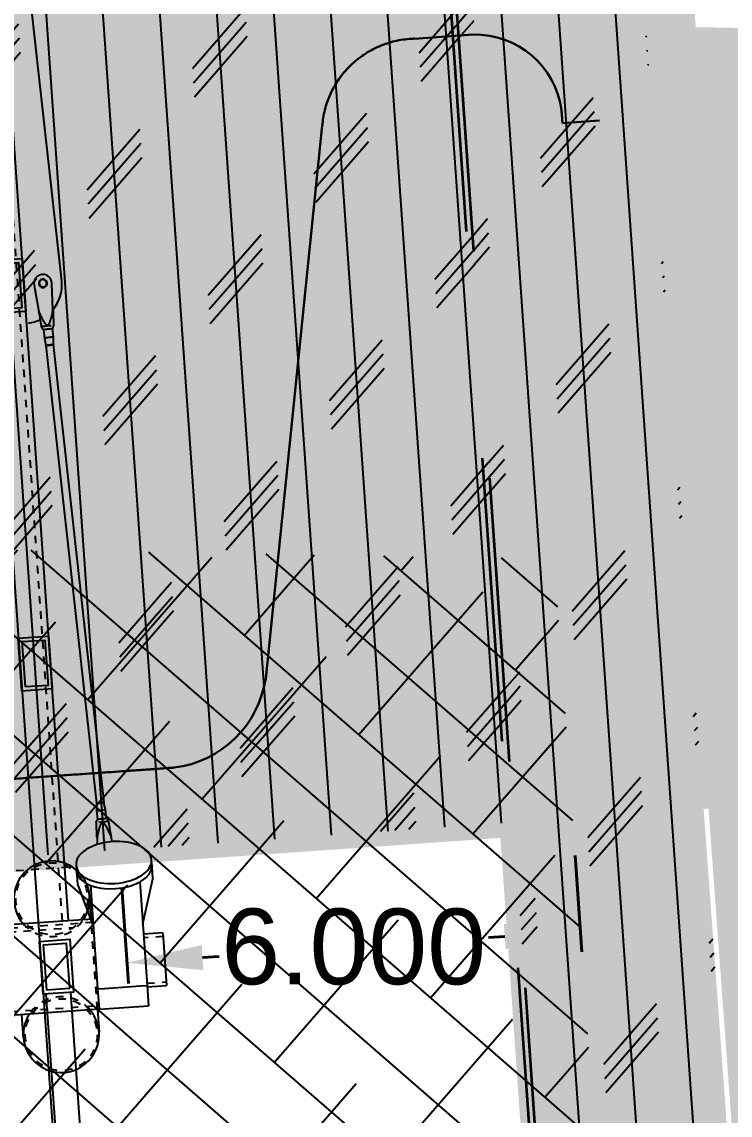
# Model space of a CAD drawing. Header units: millimetres. Extents: x 50357 to 985146, y 723188 to 1803594.
# Drawn here: x 834416.28 to 834425.64, y 820128.81 to 820143.25 of the extents above; entities that cross this region are included whole.
import ezdxf
from ezdxf.xclip import XClip

# ---------------------------------------------------------------- set-up
doc = ezdxf.new("R2010")
doc.units = ezdxf.units.MM
doc.header["$LTSCALE"] = 3
doc.header["$MEASUREMENT"] = 0
for name, pattern in [('Dash 1_100', [2.25, 1.25, -1]), ('DASHED', [19.05, 12.7, -6.35]), ('DASHED2', [0.375, 0.25, -0.125]), ('DIVIDE', [1.25, 0.5, -0.25, 0, -0.25, 0, -0.25]), ('Grid Line', [22.225, 12.7, -3.175, 3.175, -3.175]), ('XXASB-PIW-ARC-DWG-1012-MWP-XXXX-WS3-XC$0$XXXXX-PIW-P-ASB_BRIDGE_DECK_STR-XXX$0$Member Hidden', [4.5, 2.5, -2]), ('XXASB-PIW-ARC-DWG-1012-MWP-XXXX-WS3-XC$0$XXXXX-PIW-P-ASB_BRIDGE_STAIR_ESCALATOR-XXX$0$Member Hidden', [4.5, 2.5, -2])]:
    doc.linetypes.add(name, pattern=pattern)
doc.layers.get('Defpoints').update_dxf_attribs({"color": 32})
for name, color, linetype, lineweight in [('-Dim', 7, 'Continuous', 40), ('-Excluded area line', 7, 'DASHED2', 40), ('Hatch (HOR not under LTC submission)', 252, 'Continuous', 35)]:
    doc.layers.add(name, color=color, linetype=linetype, lineweight=lineweight)
for name, color, linetype in [('-Section line', 7, 'Continuous'), ('00_Xref', 7, 'Continuous'), ('3A35X-MAGP-P-LD-00-0$0$LWK-GA_HANDRAIL', 7, 'Continuous'), ('_ANCILIARY', 40, 'Continuous'), ('_ANCILIARY HATCH', 252, 'Continuous'), ('_DEV LINE', 96, 'DIVIDE'), ('_SUBLEASE', 241, 'Continuous')]:
    doc.layers.add(name, color=color, linetype=linetype)
for name, color, linetype, true_color in [('WKD071__', 7, 'Continuous', 0x6e6e6e), ('XXASB-PIW-ARC-DWG-1012-MWP-XXXX-WS3-XC$0$XXXXX-PIW-P-ASB_BRIDGE_DECK_STR-XXX$0$A-GENM', 7, 'Continuous', 0x6e6e6e), ('XXASB-PIW-ARC-DWG-1012-MWP-XXXX-WS3-XC$0$XXXXX-PIW-P-ASB_BRIDGE_DECK_STR-XXX$0$ADS280_B', 7, 'Continuous', 0x6e6e6e), ('XXASB-PIW-ARC-DWG-1012-MWP-XXXX-WS3-XC$0$XXXXX-PIW-P-ASB_BRIDGE_DECK_STR-XXX$0$ADS280_BSteel', 7, 'Continuous', 0x6e6e6e), ('XXASB-PIW-ARC-DWG-1012-MWP-XXXX-WS3-XC$0$XXXXX-PIW-P-ASB_BRIDGE_DECK_STR-XXX$0$ADS280_C', 7, 'Continuous', 0x6e6e6e), ('XXASB-PIW-ARC-DWG-1012-MWP-XXXX-WS3-XC$0$XXXXX-PIW-P-ASB_BRIDGE_DECK_STR-XXX$0$ADS280_H', 7, 'XXASB-PIW-ARC-DWG-1012-MWP-XXXX-WS3-XC$0$XXXXX-PIW-P-ASB_BRIDGE_DECK_STR-XXX$0$Member Hidden', 0x6e6e6e), ('XXASB-PIW-ARC-DWG-1012-MWP-XXXX-WS3-XC$0$XXXXX-PIW-P-ASB_BRIDGE_STAIR_ESCALATOR-XXX$0$ADS280_C', 7, 'Continuous', 0x6e6e6e), ('XXASB-PIW-ARC-DWG-1012-MWP-XXXX-WS3-XC$0$XXXXX-PIW-P-ASB_BRIDGE_STAIR_ESCALATOR-XXX$0$ADS280_H1', 7, 'XXASB-PIW-ARC-DWG-1012-MWP-XXXX-WS3-XC$0$XXXXX-PIW-P-ASB_BRIDGE_STAIR_ESCALATOR-XXX$0$Member Hidden', 0x6e6e6e)]:
    doc.layers.add(name, color=color, linetype=linetype, true_color=true_color)
doc.styles.get("Standard").update_dxf_attribs({"font": 'arial.ttf'})
doc.dimstyles.get("Standard").update_dxf_attribs({"dimtxt": 0.5, "dimasz": 0.5, "dimexe": 0.18, "dimexo": 0.0625, "dimgap": 0.09, "dimtad": 0, "dimtih": 1, "dimtoh": 1, "dimdec": 3, "dimzin": 0, "dimdsep": 46, "dimtxsty": 'Standard', "dimcen": 0.09, "dimclrd": 256, "dimclre": 256, "dimclrt": 256, "dimadec": 0, "dimazin": 0, "dimtfac": 1, "dimtdec": 3, "dimtofl": 0, "dimtmove": 0, "dimatfit": 3, "dimfxl": 1, "dimtolj": 1, "dimtzin": 0, "dimlwd": -1, "dimlwe": -1, "dimarcsym": 0})
pattern_1 = [(93.99891, (834525.52516, 818208.8837), (-0.74817403, -0.0523031), []), (228.99891, (834525.873, 818209.284), (1.6009543, -1.3917419), [1.0606602, -1.0606602]), (228.99891, (834525.86, 818209.471), (1.6009543, -1.3917419), [1.0606602, -1.0606602]), (228.99891, (834525.847, 818209.658), (1.6009543, -1.3917419), [1.0606602, -1.0606602])]

# ---------------------------------------------------------------- blocks, each defined once
blk = doc.blocks.new('x-baseplan')
blk.add_lwpolyline([(834550.55, 818213.81), (834557.171, 818119.106), (834549.739, 818118.586), (834547.98, 818143.75), (834547.581, 818143.722), (834547.541, 818144.296), (834539.964, 818143.766), (834540.021, 818142.96), (834532.454, 818142.451), (834523.973, 818144.32), (834526.254, 818154.672), (834539.411, 818151.675), (834539.646, 818148.322), (834547.222, 818148.851), (834547.183, 818149.408), (834547.582, 818149.436), (834542.996, 818215.041), (834543.221, 818215.057), (834550.326, 818213.794), (834550.55, 818213.81)])
blk = doc.blocks.new('XXASB-PIW-ARC-DWG-1012-MWP-XXXX-WS3-XC$0$XXXXX-PIW-P-ASB_BRIDGE_DECK_STR-XXX$0$Hanger Node - Hanger Node-V27-DECK F_F_L__STR')
at = {"layer": 'XXASB-PIW-ARC-DWG-1012-MWP-XXXX-WS3-XC$0$XXXXX-PIW-P-ASB_BRIDGE_DECK_STR-XXX$0$A-GENM'}
for p, q in [((365, 93), (274, 99)), ((606, 63), (579, 79)), ((721, 60), (606, 60)), ((821, 50), (721, 60)), ((290, -98), (365, -93)), ((579, -79), (606, -63)), ((606, -60), (721, -60)), ((721, -60), (821, -50))]:
    blk.add_line(p, q, dxfattribs=at)
for centre, major_axis, start_param, end_param in [((569, 0), (0, 85), 0.986084, 3.788527), ((606, 0), (0, 63.3), 3.926991, 5.819538), ((721, 0), (0, 60), 0.785398, 3.926997), ((821, 0), (0, 50), 4.426575, 10.363752), ((821, 0), (0, 50), 4.243489, 9.930095), ((821, 0), (0, 50), 0.999585, 6.283185), ((821, 0), (0, 50), 0.208627, 4.936788), ((821, 0), (0, 50), 1.659996, 4.52034)]:
    blk.add_ellipse(centre, major_axis=major_axis, ratio=0.000001, start_param=start_param, end_param=end_param, dxfattribs=at)
for points, knots in [([(365, -93), (374, -91), (393, -85), (420, -76), (443, -69), (461, -62), (473, -58), (482, -54), (488, -52), (494, -49), (498, -47), (502, -46), (505, -44), (509, -42), (515, -39), (520, -37), (524, -34), (526, -33), (527, -32), (529, -31), (531, -30), (534, -28), (537, -26), (541, -23), (545, -20), (547, -17), (549, -15), (549, -14), (550, -12), (551, -10), (552, -7), (552, -4), (552, 0), (552, 4), (552, 7), (551, 10), (550, 12), (549, 13), (549, 15), (547, 17), (545, 20), (541, 23), (537, 26), (534, 28), (531, 30), (529, 31), (527, 32), (526, 33), (524, 34), (520, 37), (515, 39), (509, 42), (505, 44), (502, 46), (498, 47), (494, 49), (488, 52), (482, 54), (473, 58), (461, 62), (443, 69), (420, 76), (393, 85), (374, 91), (365, 93)], [0, 0, 0, 0, 0.066667, 0.133333, 0.2, 0.233333, 0.266667, 0.283333, 0.3, 0.316667, 0.325, 0.333333, 0.341667, 0.35, 0.366667, 0.383333, 0.391667, 0.395833, 0.4, 0.404167, 0.408333, 0.416667, 0.425, 0.433333, 0.45, 0.458333, 0.4625, 0.466667, 0.470833, 0.475, 0.483333, 0.491667, 0.5, 0.508333, 0.516667, 0.525, 0.529167, 0.533333, 0.5375, 0.541667, 0.55, 0.566667, 0.575, 0.583333, 0.591667, 0.595833, 0.6, 0.604167, 0.608333, 0.616667, 0.633333, 0.65, 0.658333, 0.666667, 0.675, 0.683333, 0.7, 0.716667, 0.733333, 0.766667, 0.8, 0.866667, 0.933333, 1, 1, 1, 1]), ([(365, 93), (379, 92), (406, 91), (440, 88), (468, 86), (488, 85), (508, 84), (529, 82), (549, 81), (562, 80), (569, 80)], [0, 0, 0, 0, 0.2, 0.4, 0.5, 0.6, 0.7, 0.8, 0.9, 1, 1, 1, 1]), ([(569, 80), (571, 79), (573, 79), (575, 79), (577, 79), (578, 79), (579, 79), (579, 79), (579, 79)], [0, 0, 0, 0, 0.333333, 0.416667, 0.5, 0.666667, 0.833333, 1, 1, 1, 1]), ([(569, -80), (562, -80), (549, -81), (529, -82), (508, -84), (488, -85), (468, -86), (440, -88), (406, -91), (379, -92), (365, -93)], [0, 0, 0, 0, 0.1, 0.2, 0.3, 0.4, 0.5, 0.6, 0.8, 1, 1, 1, 1]), ([(579, -79), (579, -79), (579, -79), (578, -79), (577, -79), (575, -79), (573, -79), (571, -79), (569, -80)], [0, 0, 0, 0, 0.166667, 0.333333, 0.5, 0.583333, 0.666667, 1, 1, 1, 1])]:
    blk.add_open_spline(points, degree=3, knots=knots, dxfattribs=at)
blk = doc.blocks.new('XXASB-PIW-ARC-DWG-1012-MWP-XXXX-WS3-XC$0$XXXXX-PIW-P-ASB_BRIDGE_DECK_STR-XXX$0$Hanger Node - Hanger Node-V28-DECK F_F_L__STR')
at = {"layer": 'XXASB-PIW-ARC-DWG-1012-MWP-XXXX-WS3-XC$0$XXXXX-PIW-P-ASB_BRIDGE_DECK_STR-XXX$0$A-GENM'}
for p, q in [((365, 93), (16, 117)), ((606, 63), (579, 79)), ((721, 60), (606, 60)), ((821, 50), (721, 60)), ((16, -117), (365, -93)), ((579, -79), (606, -63)), ((606, -60), (721, -60)), ((721, -60), (821, -50))]:
    blk.add_line(p, q, dxfattribs=at)
for radius, start, end in [(118, 82.1641, 277.8359), (48.9, 360, 180)]:
    blk.add_arc((0, 0), radius, start, end, dxfattribs=at)
for centre, major_axis, ratio, start_param, end_param in [((0, 0), (-9.4, 54.2), 1, 4.540877, 7.68247), ((0, 0), (52.7, 15.6), 1, 2.85444, 5.996033), ((0, 0), (48.5, 6), 1, 3.019103, 6.160696), ((569, 0), (0, 85), 0.000001, 0.986084, 3.788527), ((606, 0), (0, 63.3), 0.000001, 3.926991, 5.819538), ((721, 0), (0, 60), 0.000001, 0.785398, 3.926997), ((821, 0), (0, 50), 0.000001, 0.822351, 6.677209), ((821, 0), (0, 50), 0.000001, 4.426575, 10.363752), ((821, 0), (0, 50), 0.000001, 0.999585, 6.283185), ((821, 0), (0, 50), 0.000001, 0.208627, 4.936788), ((821, 0), (0, 50), 0.000001, 1.659996, 4.52034)]:
    blk.add_ellipse(centre, major_axis=major_axis, ratio=ratio, start_param=start_param, end_param=end_param, dxfattribs=at)
for points, knots in [([(365, -93), (374, -91), (393, -85), (420, -76), (443, -69), (461, -62), (473, -58), (482, -54), (488, -52), (494, -49), (498, -47), (502, -46), (505, -44), (509, -42), (515, -39), (520, -37), (524, -34), (526, -33), (527, -32), (529, -31), (531, -30), (534, -28), (537, -26), (541, -23), (545, -20), (547, -17), (549, -15), (549, -14), (550, -12), (551, -10), (552, -7), (552, -4), (552, 0), (552, 4), (552, 7), (551, 10), (550, 12), (549, 13), (549, 15), (547, 17), (545, 20), (541, 23), (537, 26), (534, 28), (531, 30), (529, 31), (527, 32), (526, 33), (524, 34), (520, 37), (515, 39), (509, 42), (505, 44), (502, 46), (498, 47), (494, 49), (488, 52), (482, 54), (473, 58), (461, 62), (443, 69), (420, 76), (393, 85), (374, 91), (365, 93)], [0, 0, 0, 0, 0.066667, 0.133333, 0.2, 0.233333, 0.266667, 0.283333, 0.3, 0.316667, 0.325, 0.333333, 0.341667, 0.35, 0.366667, 0.383333, 0.391667, 0.395833, 0.4, 0.404167, 0.408333, 0.416667, 0.425, 0.433333, 0.45, 0.458333, 0.4625, 0.466667, 0.470833, 0.475, 0.483333, 0.491667, 0.5, 0.508333, 0.516667, 0.525, 0.529167, 0.533333, 0.5375, 0.541667, 0.55, 0.566667, 0.575, 0.583333, 0.591667, 0.595833, 0.6, 0.604167, 0.608333, 0.616667, 0.633333, 0.65, 0.658333, 0.666667, 0.675, 0.683333, 0.7, 0.716667, 0.733333, 0.766667, 0.8, 0.866667, 0.933333, 1, 1, 1, 1]), ([(365, 93), (379, 92), (406, 91), (440, 88), (468, 86), (488, 85), (508, 84), (529, 82), (549, 81), (562, 80), (569, 80)], [0, 0, 0, 0, 0.2, 0.4, 0.5, 0.6, 0.7, 0.8, 0.9, 1, 1, 1, 1]), ([(569, 80), (571, 79), (573, 79), (575, 79), (577, 79), (578, 79), (579, 79), (579, 79), (579, 79)], [0, 0, 0, 0, 0.333333, 0.416667, 0.5, 0.666667, 0.833333, 1, 1, 1, 1]), ([(569, -80), (562, -80), (549, -81), (529, -82), (508, -84), (488, -85), (468, -86), (440, -88), (406, -91), (379, -92), (365, -93)], [0, 0, 0, 0, 0.1, 0.2, 0.3, 0.4, 0.5, 0.6, 0.8, 1, 1, 1, 1]), ([(579, -79), (579, -79), (579, -79), (578, -79), (577, -79), (575, -79), (573, -79), (571, -79), (569, -80)], [0, 0, 0, 0, 0.166667, 0.333333, 0.5, 0.583333, 0.666667, 1, 1, 1, 1])]:
    blk.add_open_spline(points, degree=3, knots=knots, dxfattribs=at)
blk = doc.blocks.new('XXASB-PIW-ARC-DWG-1012-MWP-XXXX-WS3-XC$0$XXXXX-PIW-P-ASB_BRIDGE_DECK_STR-XXX$0$Hanger Rod M100 - Horiziontal Rod-3293446-DECK F_F_L__STR')
at = {"layer": 'XXASB-PIW-ARC-DWG-1012-MWP-XXXX-WS3-XC$0$XXXXX-PIW-P-ASB_BRIDGE_DECK_STR-XXX$0$ADS280_B'}
for p, q in [((1192, 50), (-4892, 50)), ((-4892, -50), (-4892, -46)), ((-4892, -50), (1192, -50))]:
    blk.add_line(p, q, dxfattribs=at)
for centre, start_param, end_param in [((-4892, 0), 4.198537, 8.486953), ((-4892, 0), 4.896998, 8.054942), ((-4892, 0), 5.85116, 7.632158), ((-4892, 0), 4.835519, 7.61669), ((-4892, 0), 5.392089, 5.954892), ((1192, 0), 0.952763, 6.283185), ((1192, 0), 0.785398, 5.832313), ((1192, 0), 0.432026, 5.764625), ((1192, 0), 1.30639, 1.668933), ((-4892, 0), 2.890467, 3.141593), ((1192, 0), 1.740146, 4.475097), ((1192, 0), 2.709567, 4.419327), ((1192, 0), 2.250496, 2.609093)]:
    blk.add_ellipse(centre, major_axis=(0, 50), ratio=0.000001, start_param=start_param, end_param=end_param, dxfattribs=at)
at = {"layer": 'XXASB-PIW-ARC-DWG-1012-MWP-XXXX-WS3-XC$0$XXXXX-PIW-P-ASB_BRIDGE_DECK_STR-XXX$0$ADS280_H'}
for centre, start_param, end_param in [((-4892, 0), 3.719378, 8.560125), ((-4892, 0), 5.759587, 6.171714), ((-4892, 0), 4.939469, 5.480103), ((1192, 0), 0.864653, 7.07393), ((1192, 0), 0.828325, 1.222223), ((-4892, 0), 3.960142, 4.236903), ((1192, 0), 1.802832, 2.317458)]:
    blk.add_ellipse(centre, major_axis=(0, 50), ratio=0.000001, start_param=start_param, end_param=end_param, dxfattribs=at)
blk = doc.blocks.new('XXASB-PIW-ARC-DWG-1012-MWP-XXXX-WS3-XC$0$XXXXX-PIW-P-ASB_BRIDGE_DECK_STR-XXX$0$Arch Built-up Joint - ARCH JOINT BUILT-UP BOX-545552-DECK LEVEL FRAMING PLAN _PART 2 OF 2_')
at = {"layer": 'XXASB-PIW-ARC-DWG-1012-MWP-XXXX-WS3-XC$0$XXXXX-PIW-P-ASB_BRIDGE_DECK_STR-XXX$0$A-GENM'}
for p, q in [((89818, 666797), (89235, 666622)), ((89985, 666797), (89818, 666797)), ((89985, 666797), (89985, 666797)), ((89985, 666797), (89999, 666797)), ((90069, 666797), (89999, 666797)), ((88148, 666622), (88148, 665972)), ((88148, 666622), (88417, 666622)), ((88417, 666622), (89790, 666622)), ((88417, 666622), (88417, 666537)), ((88417, 666537), (88417, 666057)), ((88417, 665972), (88148, 665972)), ((88417, 666057), (88417, 665972)), ((89789, 665972), (88417, 665972)), ((89235, 665972), (89818, 665797)), ((89818, 665797), (89985, 665797)), ((89985, 665797), (89985, 665798)), ((89999, 665797), (89985, 665797)), ((89999, 665797), (90069, 665797))]:
    blk.add_line(p, q, dxfattribs=at)
for centre, start_param, end_param in [((89999, 666297), 0.050021, 1.570795), ((90069, 666297), 0.001055, 1.570796), ((89999, 666297), 0.004384, 0.050021), ((90069, 666297), 4.712389, 6.283185), ((89999, 666297), 1.570795, 3.091572), ((90069, 666297), 1.570796, 3.140538), ((90069, 666297), 3.141593, 4.712389), ((89999, 666297), 3.091572, 3.137208)]:
    blk.add_ellipse(centre, major_axis=(0, 500), ratio=0.552538, start_param=start_param, end_param=end_param, dxfattribs=at)
blk = doc.blocks.new('XXASB-PIW-ARC-DWG-1012-MWP-XXXX-WS3-XC$0$XXXXX-PIW-P-ASB_BRIDGE_DECK_STR-XXX$0$Hanger Joint 2 - Hanger Joint 2-2169449-DECK LEVEL FRAMING PLAN _PART 2 OF 2_')
at = {"layer": 'XXASB-PIW-ARC-DWG-1012-MWP-XXXX-WS3-XC$0$XXXXX-PIW-P-ASB_BRIDGE_DECK_STR-XXX$0$A-GENM'}
for p, q in [((103653, 666795), (103647, 666922)), ((98713, 666447), (103373, 666634))]:
    blk.add_line(p, q, dxfattribs=at)
for centre, radius, start, end in [((98693, 666947), 500, 182.7881, 201.4658), ((103503, 666789), 150, 306.333, 2.2983), ((98693, 666947), 500, 225.7806, 272.2983)]:
    blk.add_arc(centre, radius, start, end, dxfattribs=at)
blk = doc.blocks.new('XXASB-PIW-ARC-DWG-1012-MWP-XXXX-WS3-XC$0$XXXXX-PIW-P-ASB_BRIDGE_DECK_STR-XXX$0$Circular Hollow Sections - CHS Ø 700x50 THK-1994926-DECK LEVEL FRAMING PLAN _PART 2 OF 2_')
at = {"layer": 'XXASB-PIW-ARC-DWG-1012-MWP-XXXX-WS3-XC$0$XXXXX-PIW-P-ASB_BRIDGE_DECK_STR-XXX$0$ADS280_B'}
for p, q in [((88398, 665972), (88398, 665714)), ((89098, 665714), (89098, 665972)), ((89098, 665714), (88398, 665714))]:
    blk.add_line(p, q, dxfattribs=at)
at = {"layer": 'XXASB-PIW-ARC-DWG-1012-MWP-XXXX-WS3-XC$0$XXXXX-PIW-P-ASB_BRIDGE_DECK_STR-XXX$0$ADS280_H'}
for p, q in [((88448, 665972), (88448, 665714)), ((89048, 665714), (89048, 665972))]:
    blk.add_line(p, q, dxfattribs=at)
blk = doc.blocks.new('XXASB-PIW-ARC-DWG-1012-MWP-XXXX-WS3-XC$0$XXXXX-PIW-P-ASB_BRIDGE_DECK_STR-XXX$0$C1')
at = {"layer": 'XXASB-PIW-ARC-DWG-1012-MWP-XXXX-WS3-XC$0$XXXXX-PIW-P-ASB_BRIDGE_DECK_STR-XXX$0$ADS280_C'}
for points in [[(-350, 200), (350, 200), (350, -200), (-350, -200)], [(-300, 150), (300, 150), (300, -150), (-300, -150)]]:
    blk.add_lwpolyline(points, close=True, dxfattribs=at)
blk = doc.blocks.new('XXASB-PIW-ARC-DWG-1012-MWP-XXXX-WS3-XC$0$XXXXX-PIW-P-ASB_BRIDGE_DECK_STR-XXX$0$Built Up Member - BUILT-UP BOX D1000xB650xTF50xTW50 THK-2043985-DECK LEVEL FRAMING PLAN _PART 2 OF 2_')
at = {"layer": 'XXASB-PIW-ARC-DWG-1012-MWP-XXXX-WS3-XC$0$XXXXX-PIW-P-ASB_BRIDGE_DECK_STR-XXX$0$ADS280_B'}
for p, q in [((88148, 675522), (88148, 674347)), ((89348, 674347), (89348, 675522)), ((89348, 674347), (88148, 674347))]:
    blk.add_line(p, q, dxfattribs=at)
at = {"layer": 'XXASB-PIW-ARC-DWG-1012-MWP-XXXX-WS3-XC$0$XXXXX-PIW-P-ASB_BRIDGE_DECK_STR-XXX$0$ADS280_H'}
for p, q in [((88198, 674347), (88198, 675522)), ((89298, 675522), (89298, 674347))]:
    blk.add_line(p, q, dxfattribs=at)
blk = doc.blocks.new('XXASB-PIW-ARC-DWG-1012-MWP-XXXX-WS3-XC$0$XXXXX-PIW-P-ASB_BRIDGE_DECK_STR-XXX')
at = {"layer": 'XXASB-PIW-ARC-DWG-1012-MWP-XXXX-WS3-XC$0$XXXXX-PIW-P-ASB_BRIDGE_DECK_STR-XXX$0$ADS280_B'}
for q in [(834551201, 818210241), (834551292, 818208940)]:
    blk.add_line((834556373, 818136252), q, dxfattribs=at)
at = {"layer": 'XXASB-PIW-ARC-DWG-1012-MWP-XXXX-WS3-XC$0$XXXXX-PIW-P-ASB_BRIDGE_DECK_STR-XXX$0$ADS280_BSteel'}
for p, q in [((834556401, 818135302), (834556626, 818132084)), ((834556303, 818132062), (834556078, 818135279))]:
    blk.add_line(p, q, dxfattribs=at)
at = {"layer": 'XXASB-PIW-ARC-DWG-1012-MWP-XXXX-WS3-XC$0$XXXXX-PIW-P-ASB_BRIDGE_DECK_STR-XXX$0$ADS280_H'}
blk.add_line((834556293, 818136246), (834555382, 818149280), dxfattribs=at)
at = {"layer": 'XXASB-PIW-ARC-DWG-1012-MWP-XXXX-WS3-XC$0$XXXXX-PIW-P-ASB_BRIDGE_DECK_STR-XXX$0$A-GENM'}
for name, p, rotation in [('XXASB-PIW-ARC-DWG-1012-MWP-XXXX-WS3-XC$0$XXXXX-PIW-P-ASB_BRIDGE_DECK_STR-XXX$0$Hanger Joint 2 - Hanger Joint 2-2169449-DECK LEVEL FRAMING PLAN _PART 2 OF 2_', (835227993, 818092697), 93.99870513591777), ('XXASB-PIW-ARC-DWG-1012-MWP-XXXX-WS3-XC$0$XXXXX-PIW-P-ASB_BRIDGE_DECK_STR-XXX$0$Hanger Node - Hanger Node-V28-DECK F_F_L__STR', (834556036, 818144668), 276.2969678806658), ('XXASB-PIW-ARC-DWG-1012-MWP-XXXX-WS3-XC$0$XXXXX-PIW-P-ASB_BRIDGE_DECK_STR-XXX$0$Hanger Node - Hanger Node-V27-DECK F_F_L__STR', (834556883, 818136989), 96.29696788066565), ('XXASB-PIW-ARC-DWG-1012-MWP-XXXX-WS3-XC$0$XXXXX-PIW-P-ASB_BRIDGE_DECK_STR-XXX$0$Arch Built-up Joint - ARCH JOINT BUILT-UP BOX-545552-DECK LEVEL FRAMING PLAN _PART 2 OF 2_', (835227928, 818093630), 93.99870513591777)]:
    blk.add_blockref(name, p, dxfattribs=dict(at, rotation=rotation))
at = {"layer": 'XXASB-PIW-ARC-DWG-1012-MWP-XXXX-WS3-XC$0$XXXXX-PIW-P-ASB_BRIDGE_DECK_STR-XXX$0$ADS280_B', "linetype": 'XXASB-PIW-ARC-DWG-1012-MWP-XXXX-WS3-XC$0$XXXXX-PIW-P-ASB_BRIDGE_DECK_STR-XXX$0$Member Hidden', "xscale": -1, "rotation": 273.9987051370143}
blk.add_blockref('XXASB-PIW-ARC-DWG-1012-MWP-XXXX-WS3-XC$0$XXXXX-PIW-P-ASB_BRIDGE_DECK_STR-XXX$0$Built Up Member - BUILT-UP BOX D1000xB650xTF50xTW50 THK-2043985-DECK LEVEL FRAMING PLAN _PART 2 OF 2_', (833889050, 818000037), dxfattribs=at)
at = {"layer": 'XXASB-PIW-ARC-DWG-1012-MWP-XXXX-WS3-XC$0$XXXXX-PIW-P-ASB_BRIDGE_DECK_STR-XXX$0$ADS280_BSteel', "linetype": 'XXASB-PIW-ARC-DWG-1012-MWP-XXXX-WS3-XC$0$XXXXX-PIW-P-ASB_BRIDGE_DECK_STR-XXX$0$Member Hidden'}
for name, p, rotation in [('XXASB-PIW-ARC-DWG-1012-MWP-XXXX-WS3-XC$0$XXXXX-PIW-P-ASB_BRIDGE_DECK_STR-XXX$0$Hanger Rod M100 - Horiziontal Rod-3293446-DECK F_F_L__STR', (834556257, 818142667), 96.29696788066565), ('XXASB-PIW-ARC-DWG-1012-MWP-XXXX-WS3-XC$0$XXXXX-PIW-P-ASB_BRIDGE_DECK_STR-XXX$0$Circular Hollow Sections - CHS Ø 700x50 THK-1994926-DECK LEVEL FRAMING PLAN _PART 2 OF 2_', (835227928, 818093630), 93.99870513591777)]:
    blk.add_blockref(name, p, dxfattribs=dict(at, rotation=rotation))
at = {"layer": 'XXASB-PIW-ARC-DWG-1012-MWP-XXXX-WS3-XC$0$XXXXX-PIW-P-ASB_BRIDGE_DECK_STR-XXX$0$ADS280_C', "rotation": 93.99870513598016}
for p in [(834555587, 818144632), (834555935, 818139645), (834556215, 818135639)]:
    blk.add_blockref('XXASB-PIW-ARC-DWG-1012-MWP-XXXX-WS3-XC$0$XXXXX-PIW-P-ASB_BRIDGE_DECK_STR-XXX$0$C1', p, dxfattribs=at)
blk = doc.blocks.new('XXASB-PIW-ARC-DWG-1012-MWP-XXXX-WS3-XC$0$XXXXX-PIW-P-ASB_BRIDGE_STAIR_ESCALATOR-XXX')
at = {"layer": 'XXASB-PIW-ARC-DWG-1012-MWP-XXXX-WS3-XC$0$XXXXX-PIW-P-ASB_BRIDGE_STAIR_ESCALATOR-XXX$0$ADS280_C'}
for p, q in [((834556672, 818136272), (834556651, 818136572)), ((834555780, 818134702), (834555758, 818135006)), ((834556756, 818135076), (834556777, 818134777))]:
    blk.add_line(p, q, dxfattribs=at)
for centre, start, end in [((834556153, 818136537), 327.1596, 220.8378), ((834556278, 818134742), 147.1596, 40.8378)]:
    blk.add_arc(centre, 500, start, end, dxfattribs=at)
at = {"layer": 'XXASB-PIW-ARC-DWG-1012-MWP-XXXX-WS3-XC$0$XXXXX-PIW-P-ASB_BRIDGE_STAIR_ESCALATOR-XXX$0$ADS280_H1'}
for p, q in [((834556380, 818136955), (834555526, 818136895)), ((834555582, 818136097), (834556436, 818136156))]:
    blk.add_line(p, q, dxfattribs=at)
at = {"layer": 'XXASB-PIW-ARC-DWG-1012-MWP-XXXX-WS3-XC$0$XXXXX-PIW-P-ASB_BRIDGE_STAIR_ESCALATOR-XXX$0$ADS280_H1', "lineweight": 25}
blk.add_line((834556756, 818135076), (834556672, 818136273), dxfattribs=at)
at = {"layer": 'XXASB-PIW-ARC-DWG-1012-MWP-XXXX-WS3-XC$0$XXXXX-PIW-P-ASB_BRIDGE_STAIR_ESCALATOR-XXX$0$ADS280_H1'}
for centre in [(834556153, 818136538), (834556278, 818134742)]:
    blk.add_circle(centre, 475, dxfattribs=at)
for centre, start, end in [((834556153, 818136537), 220.8282, 327.1693), ((834556278, 818134742), 40.8282, 147.1693)]:
    blk.add_arc(centre, 500, start, end, dxfattribs=at)
blk = doc.blocks.new('XXASB-PIW-ARC-DWG-1012-MWP-XXXX-WS3-XC')
for name in ['XXASB-PIW-ARC-DWG-1012-MWP-XXXX-WS3-XC$0$XXXXX-PIW-P-ASB_BRIDGE_DECK_STR-XXX', 'XXASB-PIW-ARC-DWG-1012-MWP-XXXX-WS3-XC$0$XXXXX-PIW-P-ASB_BRIDGE_STAIR_ESCALATOR-XXX']:
    blk.add_blockref(name, (0, 0))
blk = doc.blocks.new('*D1268')
at = {"layer": '-Dim', "transparency": 16777216}
for p, q in [((834423.677, 820130.967), (834423.588, 820132.238)), ((834417.691, 820130.548), (834417.602, 820131.819)), ((834422.66, 820131.171), (834422.443, 820131.155)), ((834418.67, 820130.892), (834418.887, 820130.907))]:
    blk.add_line(p, q, dxfattribs=at)
for points in [[(834422.648, 820131.337), (834422.672, 820131.004), (834423.657, 820131.24)], [(834418.658, 820131.058), (834418.681, 820130.725), (834417.672, 820130.822)]]:
    blk.add_solid(points, dxfattribs=at)
at = {"layer": 'Defpoints', "color": 0, "transparency": 16777216}
for p in [(834423.657, 820131.24), (834423.681, 820130.904), (834417.696, 820130.486)]:
    blk.add_point(p, dxfattribs=at)
at = {"layer": '-Dim', "transparency": 16777216, "insert": (834420.665, 820131.031), "char_height": 1, "attachment_point": 5}
blk.add_mtext('\\A1;6.000', dxfattribs=at)

msp = doc.modelspace()

# ---------------------------------------------------------------- hatches: boundary and pattern name
at = {"layer": '-Excluded area line'}
h = msp.add_hatch(dxfattribs=at)
h.set_pattern_fill('ANSI31', color=256)
h.set_pattern_definition([(45, (-139.47494, 1995.13076), (-0.088388347648, 0.088388347648), [])])
edge = h.paths.add_edge_path(flags=0)
edge.add_arc((834436.5268, 820041.2161), 0.5122, 0, 360)
edge = h.paths.add_edge_path(flags=17)
edge.add_line((834370.1796, 819898.3582), (834354.1764, 820127.3308))
edge.add_line((834354.1764, 820127.3308), (834355.7473, 820127.4406))
edge.add_line((834355.7473, 820127.4406), (834352.9692, 820167.1368))
edge.add_line((834352.9692, 820167.1368), (834351.3095, 820168.2318))
edge.add_line((834351.3095, 820168.2318), (834350.2016, 820184.0723))
edge.add_line((834350.2016, 820184.0723), (834350.2024, 820184.0729))
edge.add_arc((834337.5716, 820166.7457), 21.4422, 53.90525, 53.90955, ccw=False)
edge.add_line((834350.2037, 820184.0719), (834353.336, 820181.5063))
edge.add_line((834353.336, 820181.5063), (834358.2744, 820176.9438))
edge.add_arc((834422.1325, 820262.4089), 106.6872, 233.233545, 261.758005)
edge.add_line((834406.8385, 820156.8237), (834414.6807, 820155.7938))
edge.add_line((834414.6807, 820155.7938), (834431.0888, 820153.6391))
edge.add_line((834431.0888, 820153.6391), (834466.4887, 820152.6977))
edge.add_line((834466.4887, 820152.6977), (834466.489, 820152.6974))
edge.add_line((834466.489, 820152.6974), (834466.4918, 820152.6976))
edge.add_line((834466.4918, 820152.6976), (834490.6781, 820153.5131))
edge.add_line((834490.6781, 820153.5131), (834493.6229, 820153.7196))
edge.add_line((834493.6229, 820153.7196), (834497.3389, 820100.6412))
edge.add_line((834497.3389, 820100.6412), (834503.3242, 820101.0602))
edge.add_line((834503.3242, 820101.0602), (834506.8161, 820051.1823))
edge.add_line((834506.8161, 820051.1823), (834500.8302, 820050.7633))
edge.add_line((834500.8302, 820050.7633), (834503.924, 820006.5714))
edge.add_line((834503.924, 820006.5714), (834501.6802, 820006.4143))
edge.add_line((834501.6802, 820006.4143), (834503.9259, 819974.3285))
edge.add_line((834503.9259, 819974.3285), (834504.6981, 819962.9897))
edge.add_line((834504.6981, 819962.9897), (834505.4238, 819963.0405))
edge.add_line((834505.4238, 819963.0405), (834506.1496, 819963.0912))
edge.add_line((834506.1496, 819963.0912), (834508.6469, 819927.0094))
edge.add_line((834508.6469, 819927.0094), (834507.2588, 819926.734))
edge.add_line((834507.2588, 819926.734), (834412.7758, 819914.6199))
edge.add_line((834412.7758, 819914.6199), (834370.1796, 819898.3582))
edge = h.paths.add_edge_path(flags=0)
edge.add_arc((834436.5268, 820041.2161), 0.5122, 0, 360)
h.paths.add_polyline_path([(834443.6736, 819938.9851), (834436.5268, 820041.2161), (834364.2033, 820036.1601), (834372.2756, 819920.6896), (834407.966, 819934.432)], flags=0)
h.paths.add_polyline_path([(834436.5268, 820041.2161), (834364.2033, 820036.1601), (834372.2756, 819920.6896), (834407.966, 819934.432), (834443.6736, 819938.9851)], flags=0)
h.paths.add_polyline_path([(834437.1913, 820039.1464), (834449.6784, 820040.0193), (834449.4933, 820042.6664), (834437.0063, 820041.7934)], flags=8)
h.paths.add_polyline_path([(834477.4882, 819990.9035), (834447.8591, 819988.8322), (834444.432, 820037.8561), (834474.0611, 820039.9274)], flags=0)
edge = h.paths.add_edge_path(flags=17)
edge.add_line((834370.1796, 819898.3582), (834354.1764, 820127.3308))
edge.add_line((834354.1764, 820127.3308), (834355.7473, 820127.4406))
edge.add_line((834355.7473, 820127.4406), (834352.9692, 820167.1368))
edge.add_line((834352.9692, 820167.1368), (834351.3095, 820168.2318))
edge.add_line((834351.3095, 820168.2318), (834350.2016, 820184.0723))
edge.add_line((834350.2016, 820184.0723), (834350.2024, 820184.0729))
edge.add_arc((834337.5716, 820166.7457), 21.4422, 53.90525, 53.90955, ccw=False)
edge.add_line((834350.2037, 820184.0719), (834353.336, 820181.5063))
edge.add_line((834353.336, 820181.5063), (834358.2744, 820176.9438))
edge.add_arc((834422.1325, 820262.4089), 106.6872, 233.233545, 261.758005)
edge.add_line((834406.8385, 820156.8237), (834414.6807, 820155.7938))
edge.add_line((834414.6807, 820155.7938), (834431.0888, 820153.6391))
edge.add_line((834431.0888, 820153.6391), (834466.4887, 820152.6977))
edge.add_line((834466.4887, 820152.6977), (834466.489, 820152.6974))
edge.add_line((834466.489, 820152.6974), (834466.4918, 820152.6976))
edge.add_line((834466.4918, 820152.6976), (834490.6781, 820153.5131))
edge.add_line((834490.6781, 820153.5131), (834493.6229, 820153.7196))
edge.add_line((834493.6229, 820153.7196), (834497.3389, 820100.6412))
edge.add_line((834497.3389, 820100.6412), (834503.3242, 820101.0602))
edge.add_line((834503.3242, 820101.0602), (834506.8161, 820051.1823))
edge.add_line((834506.8161, 820051.1823), (834500.8302, 820050.7633))
edge.add_line((834500.8302, 820050.7633), (834503.924, 820006.5714))
edge.add_line((834503.924, 820006.5714), (834501.6802, 820006.4143))
edge.add_line((834501.6802, 820006.4143), (834503.9259, 819974.3285))
edge.add_line((834503.9259, 819974.3285), (834504.6981, 819962.9897))
edge.add_line((834504.6981, 819962.9897), (834505.4238, 819963.0405))
edge.add_line((834505.4238, 819963.0405), (834506.1496, 819963.0912))
edge.add_line((834506.1496, 819963.0912), (834508.6469, 819927.0094))
edge.add_line((834508.6469, 819927.0094), (834507.2588, 819926.734))
edge.add_line((834507.2588, 819926.734), (834412.7758, 819914.6199))
edge.add_line((834412.7758, 819914.6199), (834370.1796, 819898.3582))
edge = h.paths.add_edge_path(flags=0)
edge.add_line((834403.4392, 820100.9781), (834400.9072, 820137.2129))
edge.add_line((834400.9072, 820137.2129), (834394.0525, 820136.7515))
edge.add_line((834394.0525, 820136.7515), (834383.7833, 820138.9945))
edge.add_line((834383.7833, 820138.9945), (834386.4241, 820150.9795))
edge.add_arc((834419.1147, 820262.6947), 116.4, 237.276176, 253.689242, ccw=False)
edge.add_line((834356.19, 820164.769), (834360.8576, 820098.0013))
edge.add_line((834360.8576, 820098.0013), (834403.4392, 820100.9781))
h.paths.add_polyline_path([(834427.1602, 820102.6345), (834424.329, 820143.1329), (834466.987, 820142.4068), (834469.5602, 820105.6004)], flags=0)
h = msp.add_hatch()
h.set_pattern_fill('ANSI38', color=256, scale=8)
h.set_pattern_definition([(318.99891, (834525.5252, 818208.8837), (0.6560734, 0.7546971), []), (48.99891, (834525.5252, 818208.8837), (0.55744973, 2.16546757), [2.5, -1.5])])
edge = h.paths.add_edge_path()
edge.add_line((834399.7698, 820147.3643), (834386.3999, 820150.3102))
edge.add_line((834386.3999, 820150.3102), (834383.9993, 820139.4155))
edge.add_line((834383.9993, 820139.4155), (834392.4803, 820137.5468))
edge.add_line((834392.4803, 820137.5468), (834400.4085, 820138.0699))
edge.add_line((834400.4085, 820138.0699), (834400.4702, 820137.1881))
edge.add_line((834400.4702, 820137.1881), (834402.5272, 820107.7619))
edge.add_line((834402.5272, 820107.7619), (834425.188, 820109.3459))
edge.add_line((834425.188, 820109.3459), (834423.3135, 820136.1614))
edge.add_line((834423.3135, 820136.1614), (834416.0547, 820136.2791))
edge.add_line((834416.0547, 820136.2791), (834415.3668, 820146.1197))
edge.add_line((834415.3668, 820146.1197), (834422.6256, 820146.002))
edge.add_line((834422.6256, 820146.002), (834422.0416, 820154.356))
edge.add_line((834422.0416, 820154.356), (834420.5443, 820154.8119))
edge.add_line((834420.5443, 820154.8119), (834414.7454, 820155.6584))
edge.add_arc((834430.7388, 820274.9205), 120.3297, 257.639716, 262.362038, ccw=False)
edge.add_line((834404.9813, 820157.3799), (834398.973, 820158.5794))
edge.add_line((834398.973, 820158.5794), (834399.7698, 820147.3643))
at = {"layer": '_ANCILIARY'}
h = msp.add_hatch(color=256, dxfattribs=at)
h.dxf.hatch_style = 1
h.paths.add_polyline_path([(834421.7403, 820147.5248), (834468.8645, 820146.7227), (834471.9147, 820103.092), (834425.0756, 820099.8155)])
h.paths.add_polyline_path([(834424.5071, 820143.4737), (834467.1102, 820142.6982), (834469.6711, 820106.1442), (834427.4611, 820103.1897)], flags=16)
h = msp.add_hatch(color=256, dxfattribs=at)
h.dxf.hatch_style = 1
h.paths.add_polyline_path([(834425.4023, 820132.8628), (834414.5069, 820132.0972), (834413.5224, 820146.1101), (834424.6592, 820143.4891)])
at = {"layer": '_ANCILIARY HATCH'}
h = msp.add_hatch(dxfattribs=at)
h.set_pattern_fill('CORK', color=0, scale=6, angle=180)
h.set_pattern_definition(pattern_1)
h.paths.add_polyline_path([(834421.7397, 820147.5244), (834468.8639, 820146.7223), (834471.9142, 820103.0916), (834425.075, 820099.8151)])
h.paths.add_polyline_path([(834424.5014, 820143.4852), (834467.1104, 820142.6959), (834469.5884, 820106.1361), (834427.4611, 820103.1897)], flags=16)
h = msp.add_hatch(dxfattribs=at)
h.set_pattern_fill('CORK', color=0, scale=6, angle=180)
h.set_pattern_definition(pattern_1)
h.paths.add_polyline_path([(834413.5224, 820146.1101), (834421.9817, 820144.0795), (834422.7787, 820132.6793), (834414.5069, 820132.0972)])
at = {"layer": '_SUBLEASE'}
h = msp.add_hatch(color=256, dxfattribs=at)
h.dxf.hatch_style = 1
h.paths.add_polyline_path([(834467.1953, 820142.4169), (834424.5919, 820143.1932), (834426.0227, 820123.6886), (834427.216, 820123.7761), (834426.9675, 820127.343), (834431.2042, 820127.6385), (834431.5554, 820122.6133), (834426.1365, 820122.2365), (834426.3051, 820119.924), (834426.6779, 820119.95), (834426.6897, 820119.6802), (834427.9366, 820119.7673), (834427.9556, 820119.4956), (834444.1406, 820120.6283), (834444.2528, 820119.0227), (834426.4481, 820117.7779), (834427.5271, 820102.9077), (834469.7555, 820105.8629), (834469.3929, 820110.9116), (834458.0772, 820110.1205), (834457.7631, 820114.614), (834450.9982, 820114.1412), (834450.7646, 820117.483), (834454.5561, 820117.748), (834454.6068, 820117.0296), (834457.0729, 820117.2019), (834456.6806, 820122.8159), (834459.7132, 820123.0279), (834459.7723, 820122.1965), (834468.5721, 820122.8115), (834468.4344, 820124.6003), (834466.2201, 820124.4456), (834466.2027, 820124.7), (834461.7739, 820124.3904), (834461.0884, 820134.1992), (834467.7372, 820134.664)])
h.paths.add_polyline_path([(834440.8599, 820114.5179), (834440.6502, 820117.5179), (834444.3413, 820117.7759), (834444.551, 820114.7759)], flags=16)

# ---------------------------------------------------------------- linework, layer by layer
at = {"layer": '-Excluded area line', "ltscale": 100, "const_width": 0.1, "flags": 128}
msp.add_lwpolyline([(834423.3135, 820136.1614), (834416.0547, 820136.2791), (834415.3668, 820146.1197), (834422.6256, 820146.002)], dxfattribs=at)
at = {"layer": '-Section line', "ltscale": 2, "const_width": 0.5, "flags": 128}
msp.add_lwpolyline([(834424.9159, 820143.4074), (834425.0144, 820141.9436)], dxfattribs=at)
at = {"layer": '-Section line', "linetype": 'Grid Line', "ltscale": 2, "const_width": 0.2, "flags": 128}
msp.add_lwpolyline([(834382.6561, 820142.8351), (834395.5983, 820139.8873), (834425.0144, 820141.9436)], dxfattribs=at)
at = {"linetype": 'DASHED', "ltscale": 3, "const_width": 0.5}
msp.add_lwpolyline([(834400.4702, 820137.1881), (834402.5272, 820107.7619), (834425.188, 820109.3459), (834422.0416, 820154.356), (834420.5391, 820154.7777, -0.0029505), (834408.957, 820156.5733), (834398.973, 820158.5794)], format="xyb", dxfattribs=at)
at = {"layer": '3A35X-MAGP-P-LD-00-0$0$LWK-GA_HANDRAIL', "color": 1, "lineweight": 30, "ltscale": 0.5}
msp.add_line((834423.4216, 820141.9143, 0), (834423.91, 820141.9484, 0.0001), dxfattribs=at)
at = {"layer": '3A35X-MAGP-P-LD-00-0$0$LWK-GA_HANDRAIL', "color": 1, "lineweight": 30, "ltscale": 0.5, "elevation": 0}
msp.add_lwpolyline([(834421.4634, 820143.0304), (834422.2407, 820143.0847, -0.3847576), (834423.4101, 820142.0799), (834423.4216, 820141.9143)], format="xyb", dxfattribs=at)
msp.add_lwpolyline([(834419.5029, 820134.5763), (834420.2499, 820141.8813)], dxfattribs=at)
at = {"layer": '3A35X-MAGP-P-LD-00-0$0$LWK-GA_HANDRAIL', "color": 1, "lineweight": 30, "ltscale": 0.5}
msp.add_lwpolyline([(834419.5029, 820134.5763, -0.3352029), (834418.2963, 820133.4008)], format="xyb", dxfattribs=at)
msp.add_rational_spline([(834420.2499, 820141.8813), (834420.3364, 820142.9527), (834421.4088, 820143.0276), (834421.436, 820143.0295), (834421.4633, 820143.0314)], [1, 0.758198116875, 1, 1, 1], degree=2, knots=[7503.4010888, 7503.4010888, 7503.4010888, 9279.0290679, 9279.0290679, 9333.6688103, 9333.6688103, 9333.6688103], dxfattribs=at)
msp.add_open_spline([(834415.6636, 820133.2166), (834417.4385, 820133.3405), (834418.2963, 820133.4008)], degree=2, dxfattribs=at)
at = {"layer": '_DEV LINE', "ltscale": 2, "const_width": 0.3825, "elevation": 0.0001}
msp.add_lwpolyline([(834421.7408, 820147.5247), (834421.9817, 820144.0795), (834413.4413, 820146.1237), (834414.5068, 820132.0971), (834422.7804, 820132.6757), (834425.0781, 820099.8156), (834471.9154, 820103.0901), (834468.865, 820146.7226), (834421.7408, 820147.5247)], dxfattribs=at)
at = {"layer": 'Hatch (HOR not under LTC submission)', "linetype": 'Dash 1_100'}
for points, elevation in [([(834421.6453, 820147.7904), (834468.7695, 820146.9896), (834471.821, 820103.359), (834424.9819, 820100.0812)], 0.0004), ([(834421.7408, 820147.5247), (834468.865, 820146.7226), (834471.9152, 820103.0919), (834425.076, 820099.8155)], 0.0001)]:
    msp.add_lwpolyline(points, close=True, dxfattribs=dict(at, elevation=elevation))

# ---------------------------------------------------------------- block references
at = {"layer": '00_Xref'}
ref = msp.add_blockref('x-baseplan', (-139.4749, 1995.1308), dxfattribs=at)
XClip(ref).set_block_clipping_path([(834202.6502530554, 818417.8441569643), (834906.8781916734, 818467.0750907004), (834956.2582314801, 817760.714252038), (834252.0302928621, 817711.483318302)])
at = {"layer": 'WKD071__', "xscale": 0.001, "yscale": 0.001, "zscale": 0.001}
msp.add_blockref('XXASB-PIW-ARC-DWG-1012-MWP-XXXX-WS3-XC', (-139.4749, 1995.1308), dxfattribs=at)

# ---------------------------------------------------------------- dimensions: what is measured, and where the dimension line sits
at = {"layer": '-Dim'}
dim = msp.add_aligned_dim(p1=(834417.6956, 820130.4861), p2=(834423.6809, 820130.9045), distance=0.3367, dimstyle='Standard', override={"dimtxt": 1, "dimasz": 1, "dimexe": 1}, dxfattribs=at)
dim.commit()
dim.dimension.update_dxf_attribs({"geometry": '*D1268', "text_midpoint": (834420.6648, 820131.0311)})

doc.saveas('drawing.dxf')
